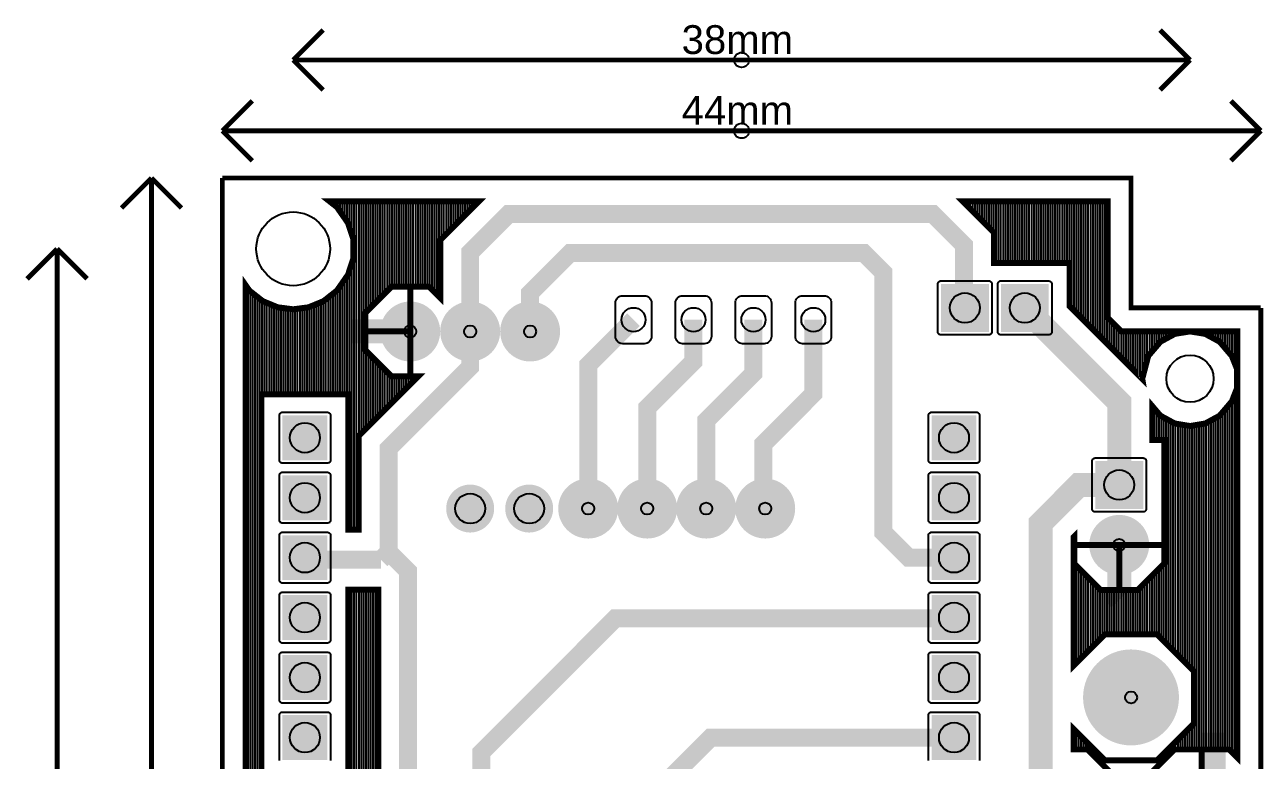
# Model space of a CAD drawing. Header units: inches. Extents: x -1.14 to 0.92, y -1.28 to 1.27.
# Drawn here: x -1.141 to 0.925, y 0.041 to 1.267 of the extents above; entities that cross this region are included whole.
import ezdxf

# ---------------------------------------------------------------- set-up
doc = ezdxf.new("R2010")
doc.units = ezdxf.units.IN
doc.header["$MEASUREMENT"] = 0

# ---------------------------------------------------------------- blocks, each defined once
blk = doc.blocks.new('EPAD')
at = {"const_width": 0.5}
blk.add_lwpolyline([(-0.25, 0, 1), (0.25, 0, 1)], format="xyb", close=True, dxfattribs=at)
blk = doc.blocks.new('RPAD')
blk.add_trace([(-0.5, -0.5), (-0.5, 0.5), (0.5, -0.5), (0.5, 0.5)])

msp = doc.modelspace()

# ---------------------------------------------------------------- linework, layer by layer
for points, const_width in [([(-0.693504, 1.208657), (-0.643504, 1.258657)], 0.008), ([(0.802559, 1.208657), (0.752559, 1.258657)], 0.008), ([(0.802559, 1.208657), (-0.693504, 1.208657)], 0.008), ([(-0.693504, 1.208657), (-0.643504, 1.158657)], 0.008), ([(0.802559, 1.208657), (0.752559, 1.158657)], 0.008), ([(-0.811614, 1.090547), (-0.761614, 1.140547)], 0.008), ([(0.920669, 1.090547), (0.870669, 1.140547)], 0.008), ([(-0.811614, 1.090547), (0.920669, 1.090547)], 0.008), ([(-0.811614, 1.090547), (-0.761614, 1.040547)], 0.008), ([(0.920669, 1.090547), (0.870669, 1.040547)], 0.008), ([(-0.929724, 1.011807), (-0.979724, 0.961807)], 0.008), ([(-0.929724, 1.011807), (-0.929724, -1.271657)], 0.008), ([(-0.929724, 1.011807), (-0.879724, 0.961807)], 0.008), ([(-0.811614, 1.011807), (-0.811614, -1.271657)], 0.008), ([(0.723819, 0.795272), (0.704134, 0.795272), (0.704134, 1.011807), (-0.811614, 1.011807)], 0.008), ([(-0.811614, 1.011807), (-0.811614, -1.271657)], 0.008), ([(0.723819, 0.795272), (0.704134, 0.795272), (0.704134, 1.011807), (-0.811614, 1.011807)], 0.008), ([(-0.772615, -1.096789), (-0.772615, 0.832766), (-0.766587, 0.824118), (-0.744221, 0.80653), (-0.719312, 0.796239), (-0.7142, 0.795576), (-0.693504, 0.792893), (-0.667696, 0.796239), (-0.642787, 0.80653), (-0.620421, 0.824118), (-0.601947, 0.850623), (-0.593026, 0.877543), (-0.593026, 0.909851), (-0.601947, 0.936771), (-0.620421, 0.963276), (-0.632542, 0.972807), (-0.383807, 0.972807), (-0.448228, 0.908387), (-0.448228, 0.811968), (-0.448228, 0.811967), (-0.467163, 0.830901), (-0.529294, 0.830901), (-0.573228, 0.786967), (-0.573228, 0.724836), (-0.529294, 0.680902), (-0.484882, 0.680902), (-0.584095, 0.581689), (-0.584095, 0.425269), (-0.601319, 0.425269), (-0.601319, 0.651236), (-0.746319, 0.651236), (-0.746319, -0.893763)], 0.01), ([(0.696023, -0.005622), (0.631587, 0.058815), (0.608616, 0.058815), (0.608616, 0.092691), (0.660642, 0.040666), (0.747626, 0.040666), (0.809133, 0.102173), (0.809133, 0.189157), (0.747626, 0.250665), (0.660642, 0.250665), (0.608616, 0.198639), (0.608616, 0.413457), (0.609449, 0.41429), (0.609449, 0.36893), (0.653383, 0.324996), (0.715515, 0.324996), (0.759448, 0.36893), (0.759448, 0.574996), (0.739448, 0.574996), (0.739448, 0.631508), (0.753169, 0.615465), (0.777206, 0.602422), (0.787995, 0.600657), (0.802559, 0.598273), (0.817123, 0.600657), (0.827912, 0.602422), (0.851949, 0.615465), (0.872287, 0.639245), (0.880929, 0.661007), (0.880929, 0.693316), (0.872287, 0.715078), (0.851949, 0.738858), (0.827912, 0.751901), (0.817123, 0.753666), (0.802559, 0.75605), (0.787995, 0.753666), (0.777206, 0.751901), (0.753169, 0.738858), (0.732831, 0.715078), (0.722865, 0.677161), (0.722866, 0.677155), (0.601968, 0.798053), (0.601968, 0.870271), (0.475547, 0.870271), (0.475547, 0.920569), (0.423309, 0.972807), (0.665134, 0.972807), (0.665134, 0.811426)], 0.01), ([(-0.398228, 0.755902), (-0.398228, 0.887677), (-0.334114, 0.951791), (0.373615, 0.951791), (0.425548, 0.899859), (0.425548, 0.796693), (0.426969, 0.795272)], 0.03), ([(-1.087205, 0.893697), (-1.137205, 0.843697)], 0.008), ([(-1.087205, 0.893697), (-1.087205, -1.153547)], 0.008), ([(-1.087205, 0.893697), (-1.037205, 0.843697)], 0.008), ([(-0.298228, 0.755902), (-0.298228, 0.819909), (-0.231346, 0.886791), (0.258283, 0.886791), (0.290748, 0.854327), (0.290748, 0.421256), (0.330118, 0.381886), (0.333268, 0.378736), (0.408858, 0.378736)], 0.03), ([(-0.498228, 0.830901), (-0.498228, 0.755902)], 0.01), ([(0.586024, -0.051185), (0.553617, -0.018778), (0.553617, 0.436238), (0.617374, 0.499996), (0.684449, 0.499996), (0.684449, 0.637791), (0.526969, 0.795272)], 0.04), ([(0.665134, 0.811426), (0.665134, 0.779117), (0.68798, 0.756272), (0.88167, 0.756272), (0.88167, 0.044952), (0.867807, 0.058815), (0.776681, 0.058815), (0.712244, -0.005622)], 0.01), ([(-0.125787, 0.775587), (-0.201378, 0.699996), (-0.201378, 0.460626)], 0.03), ([(-0.025787, 0.775587), (-0.025787, 0.705784), (-0.072264, 0.659308), (-0.102953, 0.628619), (-0.102953, 0.460626)], 0.03), ([(0.074213, 0.775587), (0.074213, 0.685927), (0.061905, 0.673619), (-0.004528, 0.607187), (-0.004528, 0.460626)], 0.03), ([(0.174213, 0.775587), (0.174213, 0.651759), (0.090527, 0.568073), (0.090527, 0.463997), (0.093898, 0.460626)], 0.03), ([(0.723819, 0.795272), (0.920669, 0.795272)], 0.008), ([(0.723819, 0.795272), (0.920669, 0.795272)], 0.008), ([(0.920669, -1.055122), (0.920669, 0.795272)], 0.008), ([(0.920669, -1.055122), (0.920669, 0.795272)], 0.008), ([(-0.498228, 0.755902), (-0.595079, 0.755902)], 0.04), ([(-0.398228, 0.755902), (-0.398228, 0.696846), (-0.534095, 0.560979), (-0.534095, 0.388211), (-0.547038, 0.375269)], 0.03), ([(-0.573228, 0.755902), (-0.498228, 0.755902)], 0.01), ([(-0.498228, 0.680902), (-0.498228, 0.755902)], 0.01), ([(0.684449, 0.399996), (0.684449, 0.310515), (0.68548, 0.309484)], 0.04), ([(-0.547038, 0.375269), (-0.670352, 0.375269), (-0.673819, 0.378736)], 0.03), ([(0.378543, -1.046067), (0.31935, -1.10526), (-0.023625, -1.10526), (-0.4688, -1.10526), (-0.481958, -1.092102), (-0.501695, -1.072365), (-0.501695, -1.021927), (-0.501695, 0.355811), (-0.534095, 0.388211)], 0.03), ([(0.609449, 0.399996), (0.684449, 0.399996)], 0.01), ([(0.759448, 0.399996), (0.684449, 0.399996)], 0.01), ([(0.684449, 0.324996), (0.684449, 0.399996)], 0.01), ([(-0.601319, -0.893763), (-0.601319, 0.325269), (-0.551694, 0.325269), (-0.551694, -1.093075)], 0.01), ([(-0.380118, -0.976382), (-0.379657, -0.975921), (-0.379657, 0.053909), (-0.156072, 0.277494), (0.407616, 0.277494), (0.408858, 0.278736)], 0.03), ([(0.822244, -0.051185), (0.841929, -0.0315), (0.841929, 0.08661)], 0.04), ([(-0.299803, -0.523626), (-0.299803, -0.224194), (-0.254829, -0.17922), (0.003127, 0.078736), (0.408858, 0.078736)], 0.03), ([(0.822244, 0.058815), (0.822244, -0.051185)], 0.01)]:
    msp.add_lwpolyline(points, dxfattribs=dict(const_width=const_width))
for points in [[(-0.630882, 0.971502), (-0.630882, 0.972807)], [(-0.626945, 0.968406), (-0.626945, 0.972807)], [(-0.623008, 0.96531), (-0.623008, 0.972807)], [(-0.619071, 0.961339), (-0.619071, 0.972807)], [(-0.615134, 0.95569), (-0.615134, 0.972807)], [(-0.611197, 0.950042), (-0.611197, 0.972807)], [(-0.60726, 0.944394), (-0.60726, 0.972807)], [(-0.603323, 0.938745), (-0.603323, 0.972807)], [(-0.599386, 0.929044), (-0.599386, 0.972807)], [(-0.595449, 0.917163), (-0.595449, 0.972807)], [(-0.591512, 0.425269), (-0.591512, 0.972807)], [(-0.587575, 0.425269), (-0.587575, 0.972807)], [(-0.583638, 0.582146), (-0.583638, 0.972807)], [(-0.579701, 0.586083), (-0.579701, 0.972807)], [(-0.575764, 0.59002), (-0.575764, 0.972807)], [(-0.571827, 0.788368), (-0.571827, 0.972807)], [(-0.56789, 0.792305), (-0.56789, 0.972807)], [(-0.563953, 0.796242), (-0.563953, 0.972807)], [(-0.560016, 0.800179), (-0.560016, 0.972807)], [(-0.556079, 0.804116), (-0.556079, 0.972807)], [(-0.552142, 0.808053), (-0.552142, 0.972807)], [(-0.548205, 0.81199), (-0.548205, 0.972807)], [(-0.544268, 0.815927), (-0.544268, 0.972807)], [(-0.540331, 0.819864), (-0.540331, 0.972807)], [(-0.536394, 0.823801), (-0.536394, 0.972807)], [(-0.532457, 0.827738), (-0.532457, 0.972807)], [(-0.52852, 0.830901), (-0.52852, 0.972807)], [(-0.524583, 0.830901), (-0.524583, 0.972807)], [(-0.520646, 0.830901), (-0.520646, 0.972807)], [(-0.516709, 0.830901), (-0.516709, 0.972807)], [(-0.512772, 0.830901), (-0.512772, 0.972807)], [(-0.508835, 0.830901), (-0.508835, 0.972807)], [(-0.504898, 0.830901), (-0.504898, 0.972807)], [(-0.500961, 0.830901), (-0.500961, 0.972807)], [(-0.497024, 0.830901), (-0.497024, 0.972807)], [(-0.493087, 0.830901), (-0.493087, 0.972807)], [(-0.48915, 0.830901), (-0.48915, 0.972807)], [(-0.485213, 0.830901), (-0.485213, 0.972807)], [(-0.481276, 0.830901), (-0.481276, 0.972807)], [(-0.477339, 0.830901), (-0.477339, 0.972807)], [(-0.473402, 0.830901), (-0.473402, 0.972807)], [(-0.469465, 0.830901), (-0.469465, 0.972807)], [(-0.465528, 0.829267), (-0.465528, 0.972807)], [(-0.461591, 0.82533), (-0.461591, 0.972807)], [(-0.457654, 0.821393), (-0.457654, 0.972807)], [(-0.453717, 0.817456), (-0.453717, 0.972807)], [(-0.44978, 0.813519), (-0.44978, 0.972807)], [(-0.445843, 0.910772), (-0.445843, 0.972807)], [(-0.441906, 0.914709), (-0.441906, 0.972807)], [(-0.437969, 0.918646), (-0.437969, 0.972807)], [(-0.434032, 0.922583), (-0.434032, 0.972807)], [(-0.430095, 0.92652), (-0.430095, 0.972807)], [(-0.426158, 0.930457), (-0.426158, 0.972807)], [(-0.422221, 0.934394), (-0.422221, 0.972807)], [(-0.418284, 0.938331), (-0.418284, 0.972807)], [(-0.414347, 0.942268), (-0.414347, 0.972807)], [(-0.41041, 0.946205), (-0.41041, 0.972807)], [(-0.406473, 0.950142), (-0.406473, 0.972807)], [(-0.402536, 0.954079), (-0.402536, 0.972807)], [(-0.398599, 0.958016), (-0.398599, 0.972807)], [(-0.394662, 0.961953), (-0.394662, 0.972807)], [(-0.390725, 0.96589), (-0.390725, 0.972807)], [(-0.386788, 0.969827), (-0.386788, 0.972807)], [(0.424236, 0.97188), (0.424236, 0.972807)], [(0.428173, 0.967943), (0.428173, 0.972807)], [(0.43211, 0.964006), (0.43211, 0.972807)], [(0.436047, 0.960069), (0.436047, 0.972807)], [(0.439984, 0.956132), (0.439984, 0.972807)], [(0.443921, 0.952195), (0.443921, 0.972807)], [(0.447858, 0.948258), (0.447858, 0.972807)], [(0.451795, 0.944321), (0.451795, 0.972807)], [(0.455732, 0.940384), (0.455732, 0.972807)], [(0.459669, 0.936447), (0.459669, 0.972807)], [(0.463606, 0.93251), (0.463606, 0.972807)], [(0.467543, 0.928573), (0.467543, 0.972807)], [(0.47148, 0.924636), (0.47148, 0.972807)], [(0.475417, 0.920699), (0.475417, 0.972807)], [(0.479354, 0.870271), (0.479354, 0.972807)], [(0.483291, 0.870271), (0.483291, 0.972807)], [(0.487228, 0.870271), (0.487228, 0.972807)], [(0.491165, 0.870271), (0.491165, 0.972807)], [(0.495102, 0.870271), (0.495102, 0.972807)], [(0.499039, 0.870271), (0.499039, 0.972807)], [(0.502976, 0.870271), (0.502976, 0.972807)], [(0.506913, 0.870271), (0.506913, 0.972807)], [(0.51085, 0.870271), (0.51085, 0.972807)], [(0.514787, 0.870271), (0.514787, 0.972807)], [(0.518724, 0.870271), (0.518724, 0.972807)], [(0.522661, 0.870271), (0.522661, 0.972807)], [(0.526598, 0.870271), (0.526598, 0.972807)], [(0.530535, 0.870271), (0.530535, 0.972807)], [(0.534472, 0.870271), (0.534472, 0.972807)], [(0.538409, 0.870271), (0.538409, 0.972807)], [(0.542346, 0.870271), (0.542346, 0.972807)], [(0.546283, 0.870271), (0.546283, 0.972807)], [(0.55022, 0.870271), (0.55022, 0.972807)], [(0.554157, 0.870271), (0.554157, 0.972807)], [(0.558094, 0.870271), (0.558094, 0.972807)], [(0.562031, 0.870271), (0.562031, 0.972807)], [(0.565968, 0.870271), (0.565968, 0.972807)], [(0.569905, 0.870271), (0.569905, 0.972807)], [(0.573842, 0.870271), (0.573842, 0.972807)], [(0.577779, 0.870271), (0.577779, 0.972807)], [(0.581716, 0.870271), (0.581716, 0.972807)], [(0.585653, 0.870271), (0.585653, 0.972807)], [(0.58959, 0.870271), (0.58959, 0.972807)], [(0.593527, 0.870271), (0.593527, 0.972807)], [(0.597464, 0.870271), (0.597464, 0.972807)], [(0.601401, 0.870271), (0.601401, 0.972807)], [(0.605338, 0.794683), (0.605338, 0.972807)], [(0.609275, 0.790746), (0.609275, 0.972807)], [(0.613212, 0.786809), (0.613212, 0.972807)], [(0.617149, 0.782872), (0.617149, 0.972807)], [(0.621086, 0.778935), (0.621086, 0.972807)], [(0.625023, 0.774998), (0.625023, 0.972807)], [(0.62896, 0.771061), (0.62896, 0.972807)], [(0.632897, 0.767124), (0.632897, 0.972807)], [(0.636834, 0.763187), (0.636834, 0.972807)], [(0.640771, 0.75925), (0.640771, 0.972807)], [(0.644708, 0.755313), (0.644708, 0.972807)], [(0.648645, 0.751376), (0.648645, 0.972807)], [(0.652582, 0.747439), (0.652582, 0.972807)], [(0.656519, 0.743502), (0.656519, 0.972807)], [(0.660456, 0.739565), (0.660456, 0.972807)], [(0.664393, 0.735628), (0.664393, 0.972807)], [(-0.595449, 0.425269), (-0.595449, 0.87023)], [(-0.603323, 0.651236), (-0.603323, 0.848648)], [(-0.599386, 0.425269), (-0.599386, 0.85835)], [(-0.772615, -1.096789), (-0.772615, 0.832766)], [(-0.768678, -1.090835), (-0.768678, 0.827118)], [(-0.615134, 0.651236), (-0.615134, 0.831703)], [(-0.611197, 0.651236), (-0.611197, 0.837351)], [(-0.60726, 0.651236), (-0.60726, 0.843)], [(-0.764741, -1.085865), (-0.764741, 0.822666)], [(-0.760804, -1.082672), (-0.760804, 0.81957)], [(-0.756867, -1.079478), (-0.756867, 0.816474)], [(-0.75293, -1.076285), (-0.75293, 0.813378)], [(-0.748993, -1.073092), (-0.748993, 0.810282)], [(-0.745056, 0.651236), (-0.745056, 0.807186)], [(-0.642693, 0.651236), (-0.642693, 0.806604)], [(-0.638756, 0.651236), (-0.638756, 0.8097)], [(-0.634819, 0.651236), (-0.634819, 0.812795)], [(-0.630882, 0.651236), (-0.630882, 0.815891)], [(-0.626945, 0.651236), (-0.626945, 0.818987)], [(-0.623008, 0.651236), (-0.623008, 0.822083)], [(-0.619071, 0.651236), (-0.619071, 0.826055)], [(-0.741119, 0.651236), (-0.741119, 0.805248)], [(-0.737181, 0.651236), (-0.737181, 0.803622)], [(-0.733244, 0.651236), (-0.733244, 0.801995)], [(-0.729307, 0.651236), (-0.729307, 0.800369)], [(-0.72537, 0.651236), (-0.72537, 0.798742)], [(-0.721433, 0.651236), (-0.721433, 0.797116)], [(-0.717496, 0.651236), (-0.717496, 0.796004)], [(-0.713559, 0.651236), (-0.713559, 0.795493)], [(-0.709622, 0.651236), (-0.709622, 0.794983)], [(-0.705685, 0.651236), (-0.705685, 0.794472)], [(-0.701748, 0.651236), (-0.701748, 0.793961)], [(-0.697811, 0.651236), (-0.697811, 0.793451)], [(-0.693874, 0.651236), (-0.693874, 0.792941)], [(-0.689937, 0.651236), (-0.689937, 0.793355)], [(-0.686, 0.651236), (-0.686, 0.793865)], [(-0.682063, 0.651236), (-0.682063, 0.794376)], [(-0.678126, 0.651236), (-0.678126, 0.794887)], [(-0.674189, 0.651236), (-0.674189, 0.795397)], [(-0.670252, 0.651236), (-0.670252, 0.795907)], [(-0.666315, 0.651236), (-0.666315, 0.796809)], [(-0.662378, 0.651236), (-0.662378, 0.798436)], [(-0.658441, 0.651236), (-0.658441, 0.800063)], [(-0.654504, 0.651236), (-0.654504, 0.801689)], [(-0.650567, 0.651236), (-0.650567, 0.803315)], [(-0.64663, 0.651236), (-0.64663, 0.804942)], [(0.66833, 0.731691), (0.66833, 0.775921)], [(0.672267, 0.727754), (0.672267, 0.771984)], [(0.676204, 0.723817), (0.676204, 0.768047)], [(0.680141, 0.71988), (0.680141, 0.76411)], [(0.684078, 0.715943), (0.684078, 0.760173)], [(0.688015, 0.712006), (0.688015, 0.756272)], [(0.691952, 0.708069), (0.691952, 0.756272)], [(0.695889, 0.704132), (0.695889, 0.756272)], [(0.699826, 0.700195), (0.699826, 0.756272)], [(0.703763, 0.696258), (0.703763, 0.756272)], [(0.7077, 0.692321), (0.7077, 0.756272)], [(0.711637, 0.688384), (0.711637, 0.756272)], [(0.715574, 0.684447), (0.715574, 0.756272)], [(0.719511, 0.68051), (0.719511, 0.756272)], [(0.723448, 0.679382), (0.723448, 0.756272)], [(0.727385, 0.694359), (0.727385, 0.756272)], [(0.731322, 0.709337), (0.731322, 0.756272)], [(0.735259, 0.717917), (0.735259, 0.756272)], [(0.739196, 0.72252), (0.739196, 0.756272)], [(0.743133, 0.727124), (0.743133, 0.756272)], [(0.74707, 0.731727), (0.74707, 0.756272)], [(0.751007, 0.736331), (0.751007, 0.756272)], [(0.754944, 0.739822), (0.754944, 0.756272)], [(0.758881, 0.741958), (0.758881, 0.756272)], [(0.762819, 0.744094), (0.762819, 0.756272)], [(0.766756, 0.74623), (0.766756, 0.756272)], [(0.770693, 0.748367), (0.770693, 0.756272)], [(0.77463, 0.750503), (0.77463, 0.756272)], [(0.778567, 0.752123), (0.778567, 0.756272)], [(0.782504, 0.752767), (0.782504, 0.756272)], [(0.786441, 0.753411), (0.786441, 0.756272)], [(0.790378, 0.754056), (0.790378, 0.756272)], [(0.794315, 0.7547), (0.794315, 0.756272)], [(0.798252, 0.755344), (0.798252, 0.756272)], [(0.802189, 0.755989), (0.802189, 0.756272)], [(0.806126, 0.755466), (0.806126, 0.756272)], [(0.810063, 0.754821), (0.810063, 0.756272)], [(0.814, 0.754177), (0.814, 0.756272)], [(0.817937, 0.753533), (0.817937, 0.756272)], [(0.821874, 0.752889), (0.821874, 0.756272)], [(0.825811, 0.752244), (0.825811, 0.756272)], [(0.829748, 0.750905), (0.829748, 0.756272)], [(0.833685, 0.748769), (0.833685, 0.756272)], [(0.837622, 0.746632), (0.837622, 0.756272)], [(0.841559, 0.744496), (0.841559, 0.756272)], [(0.845496, 0.74236), (0.845496, 0.756272)], [(0.849433, 0.740224), (0.849433, 0.756272)], [(0.85337, 0.737197), (0.85337, 0.756272)], [(0.857307, 0.732594), (0.857307, 0.756272)], [(0.861244, 0.72799), (0.861244, 0.756272)], [(0.865181, 0.723386), (0.865181, 0.756272)], [(0.869118, 0.718783), (0.869118, 0.756272)], [(0.873055, 0.713143), (0.873055, 0.756272)], [(0.876992, 0.70323), (0.876992, 0.756272)], [(0.880929, 0.045693), (0.880929, 0.756272)], [(0.88167, 0.044952), (0.88167, 0.756272)], [(-0.571827, 0.593957), (-0.571827, 0.723435)], [(-0.56789, 0.597894), (-0.56789, 0.719498)], [(-0.563953, 0.601831), (-0.563953, 0.715561)], [(-0.560016, 0.605768), (-0.560016, 0.711624)], [(-0.556079, 0.609705), (-0.556079, 0.707687)], [(-0.552142, 0.613642), (-0.552142, 0.70375)], [(-0.548205, 0.617579), (-0.548205, 0.699813)], [(-0.544268, 0.621516), (-0.544268, 0.695876)], [(-0.540331, 0.625453), (-0.540331, 0.691939)], [(-0.536394, 0.62939), (-0.536394, 0.688002)], [(-0.532457, 0.633327), (-0.532457, 0.684065)], [(-0.52852, 0.637264), (-0.52852, 0.680902)], [(-0.524583, 0.641201), (-0.524583, 0.680902)], [(-0.520646, 0.645138), (-0.520646, 0.680902)], [(-0.516709, 0.649075), (-0.516709, 0.680902)], [(-0.512772, 0.653012), (-0.512772, 0.680902)], [(-0.508835, 0.656949), (-0.508835, 0.680902)], [(-0.504898, 0.660886), (-0.504898, 0.680902)], [(-0.500961, 0.664823), (-0.500961, 0.680902)], [(-0.497024, 0.66876), (-0.497024, 0.680902)], [(-0.493087, 0.672697), (-0.493087, 0.680902)], [(-0.48915, 0.676634), (-0.48915, 0.680902)], [(-0.485213, 0.680571), (-0.485213, 0.680902)], [(0.873055, 0.053567), (0.873055, 0.641179)], [(0.876992, 0.04963), (0.876992, 0.651093)], [(0.743133, 0.574996), (0.743133, 0.627199)], [(0.74707, 0.574996), (0.74707, 0.622595)], [(0.857307, 0.058815), (0.857307, 0.621729)], [(0.861244, 0.058815), (0.861244, 0.626333)], [(0.865181, 0.058815), (0.865181, 0.630936)], [(0.869118, 0.057504), (0.869118, 0.63554)], [(0.751007, 0.574996), (0.751007, 0.617992)], [(0.754944, 0.574996), (0.754944, 0.614501)], [(0.758881, 0.574996), (0.758881, 0.612365)], [(0.762819, 0.235472), (0.762819, 0.610228)], [(0.766756, 0.231535), (0.766756, 0.608092)], [(0.770693, 0.227598), (0.770693, 0.605956)], [(0.77463, 0.223661), (0.77463, 0.60382)], [(0.778567, 0.219724), (0.778567, 0.602199)], [(0.782504, 0.215787), (0.782504, 0.601555)], [(0.786441, 0.21185), (0.786441, 0.600911)], [(0.790378, 0.207913), (0.790378, 0.600267)], [(0.794315, 0.203976), (0.794315, 0.599622)], [(0.810063, 0.058815), (0.810063, 0.599501)], [(0.814, 0.058815), (0.814, 0.600145)], [(0.817937, 0.058815), (0.817937, 0.60079)], [(0.821874, 0.058815), (0.821874, 0.601434)], [(0.825811, 0.058815), (0.825811, 0.602078)], [(0.829748, 0.058815), (0.829748, 0.603418)], [(0.833685, 0.058815), (0.833685, 0.605554)], [(0.837622, 0.058815), (0.837622, 0.60769)], [(0.841559, 0.058815), (0.841559, 0.609826)], [(0.845496, 0.058815), (0.845496, 0.611963)], [(0.849433, 0.058815), (0.849433, 0.614099)], [(0.85337, 0.058815), (0.85337, 0.617125)], [(0.798252, 0.200039), (0.798252, 0.598978)], [(0.802189, 0.196102), (0.802189, 0.598334)], [(0.806126, 0.192165), (0.806126, 0.598857)], [(0.609275, 0.199298), (0.609275, 0.414116)], [(0.613212, 0.203235), (0.613212, 0.365167)], [(0.617149, 0.207172), (0.617149, 0.36123)], [(0.621086, 0.211109), (0.621086, 0.357293)], [(0.625023, 0.215046), (0.625023, 0.353356)], [(0.743133, 0.250665), (0.743133, 0.352615)], [(0.74707, 0.250665), (0.74707, 0.356552)], [(0.751007, 0.247283), (0.751007, 0.360489)], [(0.754944, 0.243346), (0.754944, 0.364426)], [(0.758881, 0.239409), (0.758881, 0.368363)], [(0.62896, 0.218983), (0.62896, 0.349419)], [(0.632897, 0.22292), (0.632897, 0.345482)], [(0.636834, 0.226857), (0.636834, 0.341545)], [(0.640771, 0.230794), (0.640771, 0.337608)], [(0.644708, 0.234731), (0.644708, 0.333671)], [(0.723448, 0.250665), (0.723448, 0.33293)], [(0.727385, 0.250665), (0.727385, 0.336867)], [(0.731322, 0.250665), (0.731322, 0.340804)], [(0.735259, 0.250665), (0.735259, 0.344741)], [(0.739196, 0.250665), (0.739196, 0.348678)], [(-0.599386, -1.125276), (-0.599386, 0.325269)], [(-0.595449, -1.232658), (-0.595449, 0.325269)], [(-0.591512, -1.232658), (-0.591512, 0.325269)], [(-0.587575, -1.232658), (-0.587575, 0.325269)], [(-0.583638, -1.232658), (-0.583638, 0.325269)], [(-0.579701, -1.232658), (-0.579701, 0.325269)], [(-0.575764, -1.232658), (-0.575764, 0.325269)], [(-0.571827, -1.232658), (-0.571827, 0.325269)], [(-0.56789, -1.232658), (-0.56789, 0.325269)], [(-0.563953, -1.232658), (-0.563953, 0.325269)], [(-0.560016, -1.232658), (-0.560016, 0.325269)], [(-0.556079, -1.232658), (-0.556079, 0.325269)], [(-0.552142, -1.232658), (-0.552142, 0.325269)], [(0.648645, 0.238669), (0.648645, 0.329734)], [(0.652582, 0.242606), (0.652582, 0.325797)], [(0.656519, 0.246543), (0.656519, 0.324996)], [(0.660456, 0.25048), (0.660456, 0.324996)], [(0.664393, 0.250665), (0.664393, 0.324996)], [(0.66833, 0.250665), (0.66833, 0.324996)], [(0.672267, 0.250665), (0.672267, 0.324996)], [(0.676204, 0.250665), (0.676204, 0.324996)], [(0.680141, 0.250665), (0.680141, 0.324996)], [(0.684078, 0.250665), (0.684078, 0.324996)], [(0.688015, 0.250665), (0.688015, 0.324996)], [(0.691952, 0.250665), (0.691952, 0.324996)], [(0.695889, 0.250665), (0.695889, 0.324996)], [(0.699826, 0.250665), (0.699826, 0.324996)], [(0.703763, 0.250665), (0.703763, 0.324996)], [(0.7077, 0.250665), (0.7077, 0.324996)], [(0.711637, 0.250665), (0.711637, 0.324996)], [(0.715574, 0.250665), (0.715574, 0.325056)], [(0.719511, 0.250665), (0.719511, 0.328993)], [(-0.716219, 0.040214), (-0.716319, 0.041236), (-0.716319, 0.116236), (-0.716219, 0.117259), (-0.715933, 0.118204), (-0.715478, 0.119054), (-0.714874, 0.119791), (-0.714137, 0.120396), (-0.713287, 0.12085), (-0.712341, 0.121137), (-0.711319, 0.121236), (-0.711319, 0.121236), (-0.636319, 0.121236), (-0.635296, 0.121137), (-0.634351, 0.12085), (-0.633501, 0.120396), (-0.632764, 0.119791), (-0.632159, 0.119054), (-0.631705, 0.118204), (-0.631419, 0.117259), (-0.631319, 0.116236), (-0.631319, 0.041236), (-0.631419, 0.040214)], [(0.366458, 0.040214), (0.366358, 0.041236), (0.366358, 0.116236), (0.366458, 0.117259), (0.366744, 0.118204), (0.367199, 0.119054), (0.367804, 0.119791), (0.36854, 0.120396), (0.369391, 0.12085), (0.370336, 0.121137), (0.371358, 0.121236), (0.371358, 0.121236), (0.446358, 0.121236), (0.447381, 0.121137), (0.448326, 0.12085), (0.449176, 0.120396), (0.449913, 0.119791), (0.450518, 0.119054), (0.450972, 0.118204), (0.451259, 0.117259), (0.451358, 0.116236), (0.451358, 0.041236), (0.451259, 0.040214)], [(0.609275, 0.058815), (0.609275, 0.092032)], [(0.613212, 0.058815), (0.613212, 0.088095)], [(0.617149, 0.058815), (0.617149, 0.084158)], [(0.790378, 0.058815), (0.790378, 0.083417)], [(0.794315, 0.058815), (0.794315, 0.087354)], [(0.798252, 0.058815), (0.798252, 0.091291)], [(0.802189, 0.058815), (0.802189, 0.095228)], [(0.806126, 0.058815), (0.806126, 0.099165)], [(0.621086, 0.058815), (0.621086, 0.080221)], [(0.625023, 0.058815), (0.625023, 0.076284)], [(0.62896, 0.058815), (0.62896, 0.072347)], [(0.632897, 0.057504), (0.632897, 0.06841)], [(0.636834, 0.053567), (0.636834, 0.064473)], [(0.770693, 0.052826), (0.770693, 0.063732)], [(0.77463, 0.056763), (0.77463, 0.067669)], [(0.778567, 0.058815), (0.778567, 0.071606)], [(0.782504, 0.058815), (0.782504, 0.075543)], [(0.786441, 0.058815), (0.786441, 0.07948)], [(0.640771, 0.04963), (0.640771, 0.060536)], [(0.644708, 0.045693), (0.644708, 0.056599)], [(0.648645, 0.041756), (0.648645, 0.052662)], [(0.652582, 0.037819), (0.652582, 0.048725)], [(0.656519, 0.033882), (0.656519, 0.044788)], [(0.751007, 0.033141), (0.751007, 0.044047)], [(0.754944, 0.037078), (0.754944, 0.047984)], [(0.758881, 0.041015), (0.758881, 0.051921)], [(0.762819, 0.044952), (0.762819, 0.055858)], [(0.766756, 0.048889), (0.766756, 0.059795)]]:
    msp.add_lwpolyline(points)
for points in [[(0.466969, 0.750272), (0.386969, 0.750272), (0.385946, 0.750371), (0.385001, 0.750657), (0.38415, 0.751112), (0.383414, 0.751717), (0.382809, 0.752454), (0.382354, 0.753304), (0.382068, 0.754249), (0.381969, 0.755272), (0.381969, 0.835272), (0.382068, 0.836294), (0.382354, 0.837239), (0.382809, 0.838089), (0.383414, 0.838826), (0.38415, 0.839431), (0.385001, 0.839886), (0.385946, 0.840172), (0.386969, 0.840272), (0.466969, 0.840272), (0.467991, 0.840172), (0.468936, 0.839886), (0.469787, 0.839431), (0.470523, 0.838826), (0.471128, 0.838089), (0.471583, 0.837239), (0.471869, 0.836294), (0.471969, 0.835272), (0.471969, 0.755272), (0.471869, 0.754249), (0.471583, 0.753304), (0.471128, 0.752454), (0.470523, 0.751717), (0.469787, 0.751112), (0.468936, 0.750657), (0.467991, 0.750371), (0.466969, 0.750272)], [(0.566969, 0.750272), (0.486969, 0.750272), (0.485946, 0.750371), (0.485001, 0.750657), (0.48415, 0.751112), (0.483414, 0.751717), (0.482809, 0.752454), (0.482354, 0.753304), (0.482068, 0.754249), (0.481969, 0.755272), (0.481969, 0.835272), (0.482068, 0.836294), (0.482354, 0.837239), (0.482809, 0.838089), (0.483414, 0.838826), (0.48415, 0.839431), (0.485001, 0.839886), (0.485946, 0.840172), (0.486969, 0.840272), (0.566969, 0.840272), (0.567991, 0.840172), (0.568936, 0.839886), (0.569787, 0.839431), (0.570523, 0.838826), (0.571128, 0.838089), (0.571583, 0.837239), (0.571869, 0.836294), (0.571969, 0.835272), (0.571969, 0.755272), (0.571869, 0.754249), (0.571583, 0.753304), (0.571128, 0.752454), (0.570523, 0.751717), (0.569787, 0.751112), (0.568936, 0.750657), (0.567991, 0.750371), (0.566969, 0.750272)], [(-0.143787, 0.815587), (-0.107787, 0.815587), (-0.105334, 0.815348), (-0.103065, 0.814661), (-0.101024, 0.81357), (-0.099256, 0.812118), (-0.097805, 0.81035), (-0.096713, 0.808309), (-0.096026, 0.80604), (-0.095787, 0.803587), (-0.095787, 0.747587), (-0.096026, 0.745133), (-0.096713, 0.742864), (-0.097805, 0.740824), (-0.099256, 0.739056), (-0.101024, 0.737604), (-0.103065, 0.736512), (-0.105334, 0.735825), (-0.107787, 0.735587), (-0.143787, 0.735587), (-0.146241, 0.735825), (-0.14851, 0.736512), (-0.15055, 0.737604), (-0.152319, 0.739056), (-0.15377, 0.740824), (-0.154861, 0.742864), (-0.155548, 0.745133), (-0.155787, 0.747587), (-0.155787, 0.803587), (-0.155548, 0.80604), (-0.154861, 0.808309), (-0.15377, 0.81035), (-0.152319, 0.812118), (-0.15055, 0.81357), (-0.14851, 0.814661), (-0.146241, 0.815348), (-0.143787, 0.815587)], [(-0.143787, 0.815587), (-0.107787, 0.815587), (-0.105334, 0.815348), (-0.103065, 0.814661), (-0.101024, 0.81357), (-0.099256, 0.812118), (-0.097805, 0.81035), (-0.096713, 0.808309), (-0.096026, 0.80604), (-0.095787, 0.803587), (-0.095787, 0.747587), (-0.096026, 0.745133), (-0.096713, 0.742864), (-0.097805, 0.740824), (-0.099256, 0.739056), (-0.101024, 0.737604), (-0.103065, 0.736512), (-0.105334, 0.735825), (-0.107787, 0.735587), (-0.143787, 0.735587), (-0.146241, 0.735825), (-0.14851, 0.736512), (-0.15055, 0.737604), (-0.152319, 0.739056), (-0.15377, 0.740824), (-0.154861, 0.742864), (-0.155548, 0.745133), (-0.155787, 0.747587), (-0.155787, 0.803587), (-0.155548, 0.80604), (-0.154861, 0.808309), (-0.15377, 0.81035), (-0.152319, 0.812118), (-0.15055, 0.81357), (-0.14851, 0.814661), (-0.146241, 0.815348), (-0.143787, 0.815587)], [(-0.043787, 0.815587), (-0.007787, 0.815587), (-0.005334, 0.815348), (-0.003065, 0.814661), (-0.001024, 0.81357), (0.000744, 0.812118), (0.002195, 0.81035), (0.003287, 0.808309), (0.003974, 0.80604), (0.004213, 0.803587), (0.004213, 0.747587), (0.003974, 0.745133), (0.003287, 0.742864), (0.002195, 0.740824), (0.000744, 0.739056), (-0.001024, 0.737604), (-0.003065, 0.736512), (-0.005334, 0.735825), (-0.007787, 0.735587), (-0.043787, 0.735587), (-0.046241, 0.735825), (-0.04851, 0.736512), (-0.05055, 0.737604), (-0.052319, 0.739056), (-0.05377, 0.740824), (-0.054861, 0.742864), (-0.055548, 0.745133), (-0.055787, 0.747587), (-0.055787, 0.803587), (-0.055548, 0.80604), (-0.054861, 0.808309), (-0.05377, 0.81035), (-0.052319, 0.812118), (-0.05055, 0.81357), (-0.04851, 0.814661), (-0.046241, 0.815348), (-0.043787, 0.815587)], [(-0.043787, 0.815587), (-0.007787, 0.815587), (-0.005334, 0.815348), (-0.003065, 0.814661), (-0.001024, 0.81357), (0.000744, 0.812118), (0.002195, 0.81035), (0.003287, 0.808309), (0.003974, 0.80604), (0.004213, 0.803587), (0.004213, 0.747587), (0.003974, 0.745133), (0.003287, 0.742864), (0.002195, 0.740824), (0.000744, 0.739056), (-0.001024, 0.737604), (-0.003065, 0.736512), (-0.005334, 0.735825), (-0.007787, 0.735587), (-0.043787, 0.735587), (-0.046241, 0.735825), (-0.04851, 0.736512), (-0.05055, 0.737604), (-0.052319, 0.739056), (-0.05377, 0.740824), (-0.054861, 0.742864), (-0.055548, 0.745133), (-0.055787, 0.747587), (-0.055787, 0.803587), (-0.055548, 0.80604), (-0.054861, 0.808309), (-0.05377, 0.81035), (-0.052319, 0.812118), (-0.05055, 0.81357), (-0.04851, 0.814661), (-0.046241, 0.815348), (-0.043787, 0.815587)], [(0.056213, 0.815587), (0.092213, 0.815587), (0.094666, 0.815348), (0.096935, 0.814661), (0.098976, 0.81357), (0.100744, 0.812118), (0.102195, 0.81035), (0.103287, 0.808309), (0.103974, 0.80604), (0.104213, 0.803587), (0.104213, 0.747587), (0.103974, 0.745133), (0.103287, 0.742864), (0.102195, 0.740824), (0.100744, 0.739056), (0.098976, 0.737604), (0.096935, 0.736512), (0.094666, 0.735825), (0.092213, 0.735587), (0.056213, 0.735587), (0.053759, 0.735825), (0.05149, 0.736512), (0.04945, 0.737604), (0.047681, 0.739056), (0.04623, 0.740824), (0.045139, 0.742864), (0.044452, 0.745133), (0.044213, 0.747587), (0.044213, 0.803587), (0.044452, 0.80604), (0.045139, 0.808309), (0.04623, 0.81035), (0.047681, 0.812118), (0.04945, 0.81357), (0.05149, 0.814661), (0.053759, 0.815348), (0.056213, 0.815587)], [(0.056213, 0.815587), (0.092213, 0.815587), (0.094666, 0.815348), (0.096935, 0.814661), (0.098976, 0.81357), (0.100744, 0.812118), (0.102195, 0.81035), (0.103287, 0.808309), (0.103974, 0.80604), (0.104213, 0.803587), (0.104213, 0.747587), (0.103974, 0.745133), (0.103287, 0.742864), (0.102195, 0.740824), (0.100744, 0.739056), (0.098976, 0.737604), (0.096935, 0.736512), (0.094666, 0.735825), (0.092213, 0.735587), (0.056213, 0.735587), (0.053759, 0.735825), (0.05149, 0.736512), (0.04945, 0.737604), (0.047681, 0.739056), (0.04623, 0.740824), (0.045139, 0.742864), (0.044452, 0.745133), (0.044213, 0.747587), (0.044213, 0.803587), (0.044452, 0.80604), (0.045139, 0.808309), (0.04623, 0.81035), (0.047681, 0.812118), (0.04945, 0.81357), (0.05149, 0.814661), (0.053759, 0.815348), (0.056213, 0.815587)], [(0.156213, 0.815587), (0.192213, 0.815587), (0.194666, 0.815348), (0.196935, 0.814661), (0.198976, 0.81357), (0.200744, 0.812118), (0.202195, 0.81035), (0.203287, 0.808309), (0.203974, 0.80604), (0.204213, 0.803587), (0.204213, 0.747587), (0.203974, 0.745133), (0.203287, 0.742864), (0.202195, 0.740824), (0.200744, 0.739056), (0.198976, 0.737604), (0.196935, 0.736512), (0.194666, 0.735825), (0.192213, 0.735587), (0.156213, 0.735587), (0.153759, 0.735825), (0.15149, 0.736512), (0.14945, 0.737604), (0.147681, 0.739056), (0.14623, 0.740824), (0.145139, 0.742864), (0.144452, 0.745133), (0.144213, 0.747587), (0.144213, 0.803587), (0.144452, 0.80604), (0.145139, 0.808309), (0.14623, 0.81035), (0.147681, 0.812118), (0.14945, 0.81357), (0.15149, 0.814661), (0.153759, 0.815348), (0.156213, 0.815587)], [(0.156213, 0.815587), (0.192213, 0.815587), (0.194666, 0.815348), (0.196935, 0.814661), (0.198976, 0.81357), (0.200744, 0.812118), (0.202195, 0.81035), (0.203287, 0.808309), (0.203974, 0.80604), (0.204213, 0.803587), (0.204213, 0.747587), (0.203974, 0.745133), (0.203287, 0.742864), (0.202195, 0.740824), (0.200744, 0.739056), (0.198976, 0.737604), (0.196935, 0.736512), (0.194666, 0.735825), (0.192213, 0.735587), (0.156213, 0.735587), (0.153759, 0.735825), (0.15149, 0.736512), (0.14945, 0.737604), (0.147681, 0.739056), (0.14623, 0.740824), (0.145139, 0.742864), (0.144452, 0.745133), (0.144213, 0.747587), (0.144213, 0.803587), (0.144452, 0.80604), (0.145139, 0.808309), (0.14623, 0.81035), (0.147681, 0.812118), (0.14945, 0.81357), (0.15149, 0.814661), (0.153759, 0.815348), (0.156213, 0.815587)], [(-0.711319, 0.621236), (-0.636319, 0.621236), (-0.635296, 0.621137), (-0.634351, 0.62085), (-0.633501, 0.620396), (-0.632764, 0.619791), (-0.632159, 0.619054), (-0.631705, 0.618204), (-0.631419, 0.617259), (-0.631319, 0.616236), (-0.631319, 0.541236), (-0.631419, 0.540214), (-0.631705, 0.539269), (-0.632159, 0.538419), (-0.632764, 0.537681), (-0.633501, 0.537077), (-0.634351, 0.536622), (-0.635296, 0.536336), (-0.636319, 0.536236), (-0.711319, 0.536236), (-0.712341, 0.536336), (-0.713287, 0.536622), (-0.714137, 0.537077), (-0.714874, 0.537681), (-0.715478, 0.538419), (-0.715933, 0.539269), (-0.716219, 0.540214), (-0.716319, 0.541236), (-0.716319, 0.616236), (-0.716219, 0.617259), (-0.715933, 0.618204), (-0.715478, 0.619054), (-0.714874, 0.619791), (-0.714137, 0.620396), (-0.713287, 0.62085), (-0.712341, 0.621137), (-0.711319, 0.621236)], [(0.371358, 0.621236), (0.446358, 0.621236), (0.447381, 0.621137), (0.448326, 0.62085), (0.449176, 0.620396), (0.449913, 0.619791), (0.450518, 0.619054), (0.450972, 0.618204), (0.451259, 0.617259), (0.451358, 0.616236), (0.451358, 0.541236), (0.451259, 0.540214), (0.450972, 0.539269), (0.450518, 0.538419), (0.449913, 0.537681), (0.449176, 0.537077), (0.448326, 0.536622), (0.447381, 0.536336), (0.446358, 0.536236), (0.371358, 0.536236), (0.370336, 0.536336), (0.369391, 0.536622), (0.36854, 0.537077), (0.367804, 0.537681), (0.367199, 0.538419), (0.366744, 0.539269), (0.366458, 0.540214), (0.366358, 0.541236), (0.366358, 0.616236), (0.366458, 0.617259), (0.366744, 0.618204), (0.367199, 0.619054), (0.367804, 0.619791), (0.36854, 0.620396), (0.369391, 0.62085), (0.370336, 0.621137), (0.371358, 0.621236)], [(0.644449, 0.544996), (0.724449, 0.544996), (0.725471, 0.544896), (0.726417, 0.54461), (0.727267, 0.544156), (0.728004, 0.543551), (0.728608, 0.542814), (0.729063, 0.541964), (0.729349, 0.541019), (0.729449, 0.539996), (0.729449, 0.459996), (0.729349, 0.458974), (0.729063, 0.458028), (0.728608, 0.457178), (0.728004, 0.456441), (0.727267, 0.455837), (0.726417, 0.455382), (0.725471, 0.455096), (0.724449, 0.454996), (0.644449, 0.454996), (0.643426, 0.455096), (0.642481, 0.455382), (0.641631, 0.455837), (0.640894, 0.456441), (0.640289, 0.457178), (0.639835, 0.458028), (0.639548, 0.458974), (0.639449, 0.459996), (0.639449, 0.539996), (0.639548, 0.541019), (0.639835, 0.541964), (0.640289, 0.542814), (0.640894, 0.543551), (0.641631, 0.544156), (0.642481, 0.54461), (0.643426, 0.544896), (0.644449, 0.544996)], [(-0.711319, 0.521236), (-0.636319, 0.521236), (-0.635296, 0.521137), (-0.634351, 0.52085), (-0.633501, 0.520396), (-0.632764, 0.519791), (-0.632159, 0.519054), (-0.631705, 0.518204), (-0.631419, 0.517259), (-0.631319, 0.516236), (-0.631319, 0.441236), (-0.631419, 0.440214), (-0.631705, 0.439269), (-0.632159, 0.438419), (-0.632764, 0.437681), (-0.633501, 0.437077), (-0.634351, 0.436622), (-0.635296, 0.436336), (-0.636319, 0.436236), (-0.711319, 0.436236), (-0.712341, 0.436336), (-0.713287, 0.436622), (-0.714137, 0.437077), (-0.714874, 0.437681), (-0.715478, 0.438419), (-0.715933, 0.439269), (-0.716219, 0.440214), (-0.716319, 0.441236), (-0.716319, 0.516236), (-0.716219, 0.517259), (-0.715933, 0.518204), (-0.715478, 0.519054), (-0.714874, 0.519791), (-0.714137, 0.520396), (-0.713287, 0.52085), (-0.712341, 0.521137), (-0.711319, 0.521236)], [(0.371358, 0.521236), (0.446358, 0.521236), (0.447381, 0.521137), (0.448326, 0.52085), (0.449176, 0.520396), (0.449913, 0.519791), (0.450518, 0.519054), (0.450972, 0.518204), (0.451259, 0.517259), (0.451358, 0.516236), (0.451358, 0.441236), (0.451259, 0.440214), (0.450972, 0.439269), (0.450518, 0.438419), (0.449913, 0.437681), (0.449176, 0.437077), (0.448326, 0.436622), (0.447381, 0.436336), (0.446358, 0.436236), (0.371358, 0.436236), (0.370336, 0.436336), (0.369391, 0.436622), (0.36854, 0.437077), (0.367804, 0.437681), (0.367199, 0.438419), (0.366744, 0.439269), (0.366458, 0.440214), (0.366358, 0.441236), (0.366358, 0.516236), (0.366458, 0.517259), (0.366744, 0.518204), (0.367199, 0.519054), (0.367804, 0.519791), (0.36854, 0.520396), (0.369391, 0.52085), (0.370336, 0.521137), (0.371358, 0.521236)], [(-0.711319, 0.421236), (-0.636319, 0.421236), (-0.635296, 0.421137), (-0.634351, 0.42085), (-0.633501, 0.420396), (-0.632764, 0.419791), (-0.632159, 0.419054), (-0.631705, 0.418204), (-0.631419, 0.417259), (-0.631319, 0.416236), (-0.631319, 0.341236), (-0.631419, 0.340214), (-0.631705, 0.339269), (-0.632159, 0.338419), (-0.632764, 0.337681), (-0.633501, 0.337077), (-0.634351, 0.336622), (-0.635296, 0.336336), (-0.636319, 0.336236), (-0.711319, 0.336236), (-0.712341, 0.336336), (-0.713287, 0.336622), (-0.714137, 0.337077), (-0.714874, 0.337681), (-0.715478, 0.338419), (-0.715933, 0.339269), (-0.716219, 0.340214), (-0.716319, 0.341236), (-0.716319, 0.416236), (-0.716219, 0.417259), (-0.715933, 0.418204), (-0.715478, 0.419054), (-0.714874, 0.419791), (-0.714137, 0.420396), (-0.713287, 0.42085), (-0.712341, 0.421137), (-0.711319, 0.421236)], [(0.371358, 0.421236), (0.446358, 0.421236), (0.447381, 0.421137), (0.448326, 0.42085), (0.449176, 0.420396), (0.449913, 0.419791), (0.450518, 0.419054), (0.450972, 0.418204), (0.451259, 0.417259), (0.451358, 0.416236), (0.451358, 0.341236), (0.451259, 0.340214), (0.450972, 0.339269), (0.450518, 0.338419), (0.449913, 0.337681), (0.449176, 0.337077), (0.448326, 0.336622), (0.447381, 0.336336), (0.446358, 0.336236), (0.371358, 0.336236), (0.370336, 0.336336), (0.369391, 0.336622), (0.36854, 0.337077), (0.367804, 0.337681), (0.367199, 0.338419), (0.366744, 0.339269), (0.366458, 0.340214), (0.366358, 0.341236), (0.366358, 0.416236), (0.366458, 0.417259), (0.366744, 0.418204), (0.367199, 0.419054), (0.367804, 0.419791), (0.36854, 0.420396), (0.369391, 0.42085), (0.370336, 0.421137), (0.371358, 0.421236)], [(-0.711319, 0.321236), (-0.636319, 0.321236), (-0.635296, 0.321137), (-0.634351, 0.32085), (-0.633501, 0.320396), (-0.632764, 0.319791), (-0.632159, 0.319054), (-0.631705, 0.318204), (-0.631419, 0.317259), (-0.631319, 0.316236), (-0.631319, 0.241236), (-0.631419, 0.240214), (-0.631705, 0.239269), (-0.632159, 0.238419), (-0.632764, 0.237681), (-0.633501, 0.237077), (-0.634351, 0.236622), (-0.635296, 0.236336), (-0.636319, 0.236236), (-0.711319, 0.236236), (-0.712341, 0.236336), (-0.713287, 0.236622), (-0.714137, 0.237077), (-0.714874, 0.237681), (-0.715478, 0.238419), (-0.715933, 0.239269), (-0.716219, 0.240214), (-0.716319, 0.241236), (-0.716319, 0.316236), (-0.716219, 0.317259), (-0.715933, 0.318204), (-0.715478, 0.319054), (-0.714874, 0.319791), (-0.714137, 0.320396), (-0.713287, 0.32085), (-0.712341, 0.321137), (-0.711319, 0.321236)], [(0.371358, 0.321236), (0.446358, 0.321236), (0.447381, 0.321137), (0.448326, 0.32085), (0.449176, 0.320396), (0.449913, 0.319791), (0.450518, 0.319054), (0.450972, 0.318204), (0.451259, 0.317259), (0.451358, 0.316236), (0.451358, 0.241236), (0.451259, 0.240214), (0.450972, 0.239269), (0.450518, 0.238419), (0.449913, 0.237681), (0.449176, 0.237077), (0.448326, 0.236622), (0.447381, 0.236336), (0.446358, 0.236236), (0.371358, 0.236236), (0.370336, 0.236336), (0.369391, 0.236622), (0.36854, 0.237077), (0.367804, 0.237681), (0.367199, 0.238419), (0.366744, 0.239269), (0.366458, 0.240214), (0.366358, 0.241236), (0.366358, 0.316236), (0.366458, 0.317259), (0.366744, 0.318204), (0.367199, 0.319054), (0.367804, 0.319791), (0.36854, 0.320396), (0.369391, 0.32085), (0.370336, 0.321137), (0.371358, 0.321236)], [(-0.711319, 0.221236), (-0.636319, 0.221236), (-0.635296, 0.221137), (-0.634351, 0.22085), (-0.633501, 0.220396), (-0.632764, 0.219791), (-0.632159, 0.219054), (-0.631705, 0.218204), (-0.631419, 0.217259), (-0.631319, 0.216236), (-0.631319, 0.141236), (-0.631419, 0.140214), (-0.631705, 0.139269), (-0.632159, 0.138419), (-0.632764, 0.137681), (-0.633501, 0.137077), (-0.634351, 0.136622), (-0.635296, 0.136336), (-0.636319, 0.136236), (-0.711319, 0.136236), (-0.712341, 0.136336), (-0.713287, 0.136622), (-0.714137, 0.137077), (-0.714874, 0.137681), (-0.715478, 0.138419), (-0.715933, 0.139269), (-0.716219, 0.140214), (-0.716319, 0.141236), (-0.716319, 0.216236), (-0.716219, 0.217259), (-0.715933, 0.218204), (-0.715478, 0.219054), (-0.714874, 0.219791), (-0.714137, 0.220396), (-0.713287, 0.22085), (-0.712341, 0.221137), (-0.711319, 0.221236)], [(0.371358, 0.221236), (0.446358, 0.221236), (0.447381, 0.221137), (0.448326, 0.22085), (0.449176, 0.220396), (0.449913, 0.219791), (0.450518, 0.219054), (0.450972, 0.218204), (0.451259, 0.217259), (0.451358, 0.216236), (0.451358, 0.141236), (0.451259, 0.140214), (0.450972, 0.139269), (0.450518, 0.138419), (0.449913, 0.137681), (0.449176, 0.137077), (0.448326, 0.136622), (0.447381, 0.136336), (0.446358, 0.136236), (0.371358, 0.136236), (0.370336, 0.136336), (0.369391, 0.136622), (0.36854, 0.137077), (0.367804, 0.137681), (0.367199, 0.138419), (0.366744, 0.139269), (0.366458, 0.140214), (0.366358, 0.141236), (0.366358, 0.216236), (0.366458, 0.217259), (0.366744, 0.218204), (0.367199, 0.219054), (0.367804, 0.219791), (0.36854, 0.220396), (0.369391, 0.22085), (0.370336, 0.221137), (0.371358, 0.221236)]]:
    msp.add_lwpolyline(points, close=True)
for centre, radius in [((0.054528, 1.208657), 0.0125), ((0.054528, 1.090547), 0.0125), ((-0.693504, 0.893697), 0.061478), ((-0.693504, 0.893697), 0.061478), ((0.426969, 0.795272), 0.025), ((0.526968, 0.795272), 0.025), ((-0.125787, 0.775587), 0.02), ((-0.025787, 0.775587), 0.02), ((0.074213, 0.775587), 0.02), ((0.174213, 0.775587), 0.02), ((-0.498228, 0.755902), 0.01), ((-0.398228, 0.755902), 0.01), ((-0.298228, 0.755902), 0.01), ((0.802559, 0.677161), 0.03937), ((0.802559, 0.677161), 0.03937), ((-0.673819, 0.578736), 0.025), ((0.408858, 0.578736), 0.025), ((0.684449, 0.499996), 0.025), ((-0.673819, 0.478736), 0.025), ((0.408858, 0.478736), 0.025), ((-0.398228, 0.460626), 0.025), ((-0.299803, 0.460626), 0.025), ((-0.201378, 0.460626), 0.01), ((-0.102953, 0.460626), 0.01), ((-0.004528, 0.460626), 0.01), ((0.093898, 0.460626), 0.01), ((-0.673819, 0.378736), 0.025), ((0.408858, 0.378736), 0.025), ((0.684449, 0.399996), 0.01), ((-0.673819, 0.278736), 0.025), ((0.408858, 0.278736), 0.025), ((-0.673819, 0.178736), 0.025), ((0.408858, 0.178736), 0.025), ((0.704134, 0.145665), 0.01), ((-0.673819, 0.078736), 0.025), ((0.408858, 0.078736), 0.025)]:
    msp.add_circle(centre, radius)

# ---------------------------------------------------------------- block references
at = {"xscale": 0.08, "yscale": 0.08, "rotation": 180}
for p in [(0.426969, 0.795272), (0.526968, 0.795272)]:
    msp.add_blockref('RPAD', p, dxfattribs=at)
for name, p, xscale, yscale in [('EPAD', (-0.498228, 0.755902), 0.1, 0.1), ('EPAD', (-0.398228, 0.755902), 0.1, 0.1), ('EPAD', (-0.298228, 0.755902), 0.1, 0.1), ('EPAD', (-0.498228, 0.755902), 0.08, 0.08), ('EPAD', (-0.398228, 0.755902), 0.08, 0.08), ('EPAD', (-0.298228, 0.755902), 0.08, 0.08), ('RPAD', (-0.673819, 0.578736), 0.075, 0.075), ('RPAD', (0.408858, 0.578736), 0.075, 0.075), ('RPAD', (0.684449, 0.499996), 0.08, 0.08), ('RPAD', (-0.673819, 0.478736), 0.075, 0.075), ('EPAD', (-0.398228, 0.460626), 0.08, 0.08), ('EPAD', (-0.299803, 0.460626), 0.08, 0.08), ('EPAD', (-0.201378, 0.460626), 0.1, 0.1), ('EPAD', (-0.201378, 0.460626), 0.08, 0.08), ('EPAD', (-0.102953, 0.460626), 0.1, 0.1), ('EPAD', (-0.102953, 0.460626), 0.08, 0.08), ('EPAD', (-0.004528, 0.460626), 0.1, 0.1), ('EPAD', (-0.004528, 0.460626), 0.08, 0.08), ('EPAD', (0.093898, 0.460626), 0.1, 0.1), ('EPAD', (0.093898, 0.460626), 0.08, 0.08), ('RPAD', (0.408858, 0.478736), 0.075, 0.075), ('EPAD', (-0.398228, 0.460626), 0.07, 0.07), ('EPAD', (-0.299803, 0.460626), 0.07, 0.07), ('EPAD', (0.684449, 0.399996), 0.1, 0.1), ('EPAD', (0.684449, 0.399996), 0.08, 0.08), ('RPAD', (-0.673819, 0.378736), 0.075, 0.075), ('RPAD', (0.408858, 0.378736), 0.075, 0.075), ('RPAD', (-0.673819, 0.278736), 0.075, 0.075), ('RPAD', (0.408858, 0.278736), 0.075, 0.075), ('RPAD', (-0.673819, 0.178736), 0.075, 0.075), ('RPAD', (0.408858, 0.178736), 0.075, 0.075), ('EPAD', (0.704134, 0.145665), 0.16, 0.16), ('EPAD', (0.704134, 0.145665), 0.14, 0.14), ('RPAD', (-0.673819, 0.078736), 0.075, 0.075), ('RPAD', (0.408858, 0.078736), 0.075, 0.075)]:
    msp.add_blockref(name, p, dxfattribs=dict(xscale=xscale, yscale=yscale))

# ---------------------------------------------------------------- texts
at = {"width": 1.041667}
for s, p in [('38mm', (-0.045472, 1.218657)), ('44mm', (-0.045472, 1.100547))]:
    msp.add_text(s, height=0.048, dxfattribs=at).set_placement(p)

doc.saveas('drawing.dxf')
